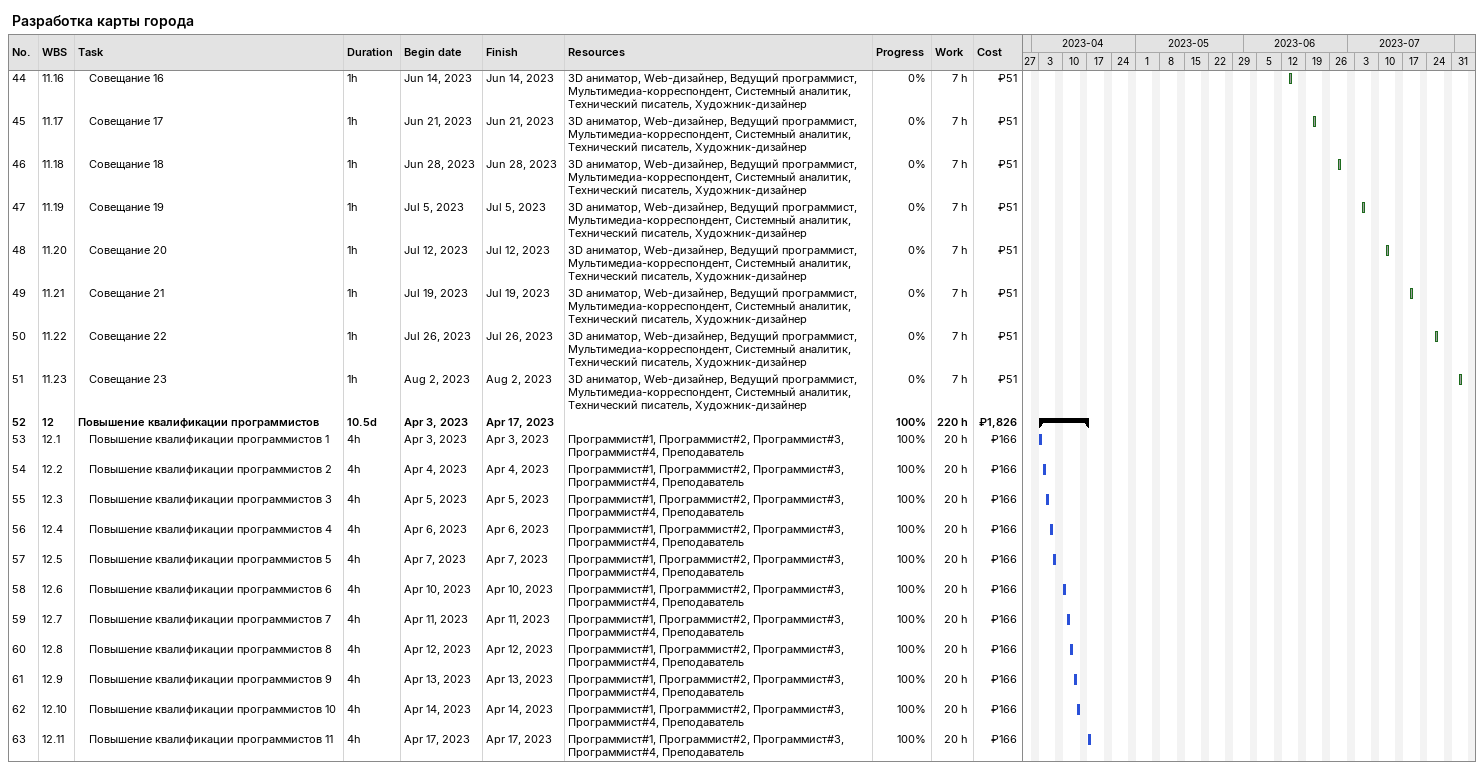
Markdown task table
Разработка карты города

| ID | WBS | Task | Duration | Start | Finish | Resources | % complete | Work (h) | Cost (₽) |
|---|---|---|---|---|---|---|---|---|---|
| 44 | 11.16 | Совещание 16 | 1h | 2023-06-14 | 2023-06-14 | 3D аниматор, Web-дизайнер, Ведущий программист, Мультимедиа-корреспондент, Системный аналитик, Технический писатель, Художник-дизайнер | 0 | 7 | 51 |
| 45 | 11.17 | Совещание 17 | 1h | 2023-06-21 | 2023-06-21 | 3D аниматор, Web-дизайнер, Ведущий программист, Мультимедиа-корреспондент, Системный аналитик, Технический писатель, Художник-дизайнер | 0 | 7 | 51 |
| 46 | 11.18 | Совещание 18 | 1h | 2023-06-28 | 2023-06-28 | 3D аниматор, Web-дизайнер, Ведущий программист, Мультимедиа-корреспондент, Системный аналитик, Технический писатель, Художник-дизайнер | 0 | 7 | 51 |
| 47 | 11.19 | Совещание 19 | 1h | 2023-07-05 | 2023-07-05 | 3D аниматор, Web-дизайнер, Ведущий программист, Мультимедиа-корреспондент, Системный аналитик, Технический писатель, Художник-дизайнер | 0 | 7 | 51 |
| 48 | 11.20 | Совещание 20 | 1h | 2023-07-12 | 2023-07-12 | 3D аниматор, Web-дизайнер, Ведущий программист, Мультимедиа-корреспондент, Системный аналитик, Технический писатель, Художник-дизайнер | 0 | 7 | 51 |
| 49 | 11.21 | Совещание 21 | 1h | 2023-07-19 | 2023-07-19 | 3D аниматор, Web-дизайнер, Ведущий программист, Мультимедиа-корреспондент, Системный аналитик, Технический писатель, Художник-дизайнер | 0 | 7 | 51 |
| 50 | 11.22 | Совещание 22 | 1h | 2023-07-26 | 2023-07-26 | 3D аниматор, Web-дизайнер, Ведущий программист, Мультимедиа-корреспондент, Системный аналитик, Технический писатель, Художник-дизайнер | 0 | 7 | 51 |
| 51 | 11.23 | Совещание 23 | 1h | 2023-08-02 | 2023-08-02 | 3D аниматор, Web-дизайнер, Ведущий программист, Мультимедиа-корреспондент, Системный аналитик, Технический писатель, Художник-дизайнер | 0 | 7 | 51 |
| 52 | 12 | **Повышение квалификации программистов** | 10.5d | 2023-04-03 | 2023-04-17 |  | 100 | 220 | 1826 |
| 53 | 12.1 | Повышение квалификации программистов 1 | 4h | 2023-04-03 | 2023-04-03 | Программист#1, Программист#2, Программист#3, Программист#4, Преподаватель | 100 | 20 | 166 |
| 54 | 12.2 | Повышение квалификации программистов 2 | 4h | 2023-04-04 | 2023-04-04 | Программист#1, Программист#2, Программист#3, Программист#4, Преподаватель | 100 | 20 | 166 |
| 55 | 12.3 | Повышение квалификации программистов 3 | 4h | 2023-04-05 | 2023-04-05 | Программист#1, Программист#2, Программист#3, Программист#4, Преподаватель | 100 | 20 | 166 |
| 56 | 12.4 | Повышение квалификации программистов 4 | 4h | 2023-04-06 | 2023-04-06 | Программист#1, Программист#2, Программист#3, Программист#4, Преподаватель | 100 | 20 | 166 |
| 57 | 12.5 | Повышение квалификации программистов 5 | 4h | 2023-04-07 | 2023-04-07 | Программист#1, Программист#2, Программист#3, Программист#4, Преподаватель | 100 | 20 | 166 |
| 58 | 12.6 | Повышение квалификации программистов 6 | 4h | 2023-04-10 | 2023-04-10 | Программист#1, Программист#2, Программист#3, Программист#4, Преподаватель | 100 | 20 | 166 |
| 59 | 12.7 | Повышение квалификации программистов 7 | 4h | 2023-04-11 | 2023-04-11 | Программист#1, Программист#2, Программист#3, Программист#4, Преподаватель | 100 | 20 | 166 |
| 60 | 12.8 | Повышение квалификации программистов 8 | 4h | 2023-04-12 | 2023-04-12 | Программист#1, Программист#2, Программист#3, Программист#4, Преподаватель | 100 | 20 | 166 |
| 61 | 12.9 | Повышение квалификации программистов 9 | 4h | 2023-04-13 | 2023-04-13 | Программист#1, Программист#2, Программист#3, Программист#4, Преподаватель | 100 | 20 | 166 |
| 62 | 12.10 | Повышение квалификации программистов 10 | 4h | 2023-04-14 | 2023-04-14 | Программист#1, Программист#2, Программист#3, Программист#4, Преподаватель | 100 | 20 | 166 |
| 63 | 12.11 | Повышение квалификации программистов 11 | 4h | 2023-04-17 | 2023-04-17 | Программист#1, Программист#2, Программист#3, Программист#4, Преподаватель | 100 | 20 | 166 |
